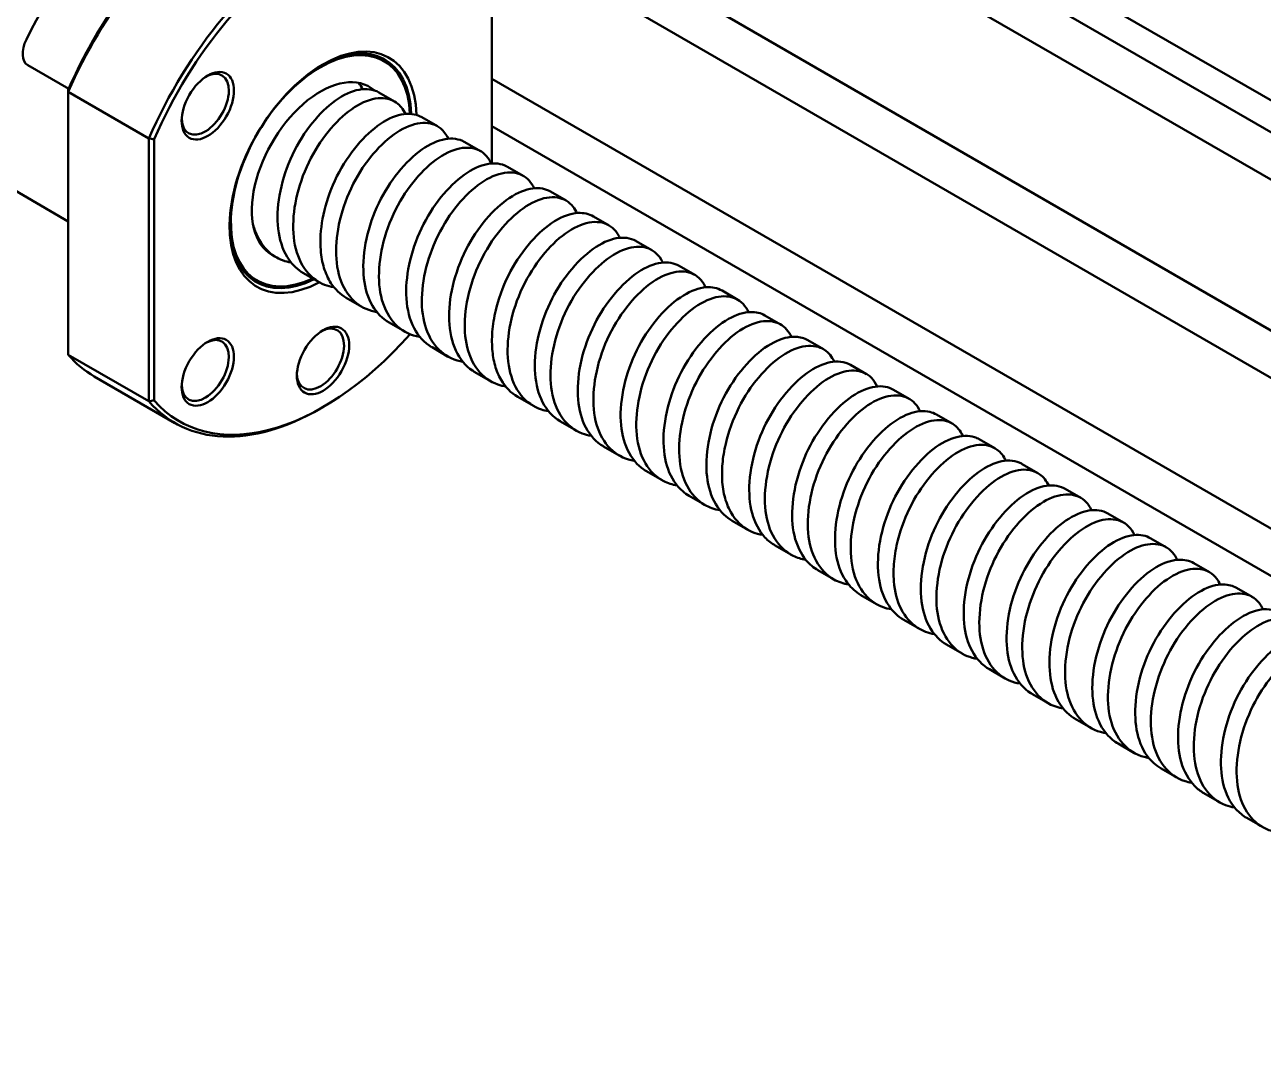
# Model space of a CAD drawing. Header units: millimetres. Extents: x 0 to 420, y 0 to 297.
# Drawn here: x 140.86 to 174.9, y 80.52 to 108.63 of the extents above; entities that cross this region are included whole.
import ezdxf

# ---------------------------------------------------------------- set-up
doc = ezdxf.new("R2010")
doc.units = ezdxf.units.MM
doc.header["$LTSCALE"] = 0.75
doc.layers.add('Visible', color=7, linetype='Continuous', lineweight=50)

msp = doc.modelspace()

# ---------------------------------------------------------------- linework, layer by layer
at = {"layer": 'Visible', "extrusion": (0, 0.816497, 0.57735)}
for p, q in [((157.191, 116.901, 61.393), (207.825, 87.667, 102.736)), ((158.239, 115.419, 56.925), (208.13, 86.614, 97.661)), ((157.122, 114.761, 54.221), (207.002, 85.963, 94.949)), ((152.123, 113.507, 48.082), (203.416, 83.893, 89.963)), ((152.123, 112.204, 46.291), (202.288, 83.241, 87.251)), ((153.702, 104.824, 53.372), (153.702, 110.848, 57.632)), ((150.73, 107.639, 58.83), (150.434, 107.81, 58.588)), ((142.059, 103.234, 55.077), (135.011, 107.303, 49.323)), ((142.071, 106.876, 62.596), (140.942, 107.528, 61.674)), ((153.702, 107.151, 45.523), (198.702, 81.171, 82.265)), ((142.059, 106.79, 63.423), (144.274, 105.511, 65.232)), ((142.059, 106.79, 63.423), (142.059, 99.569, 58.317)), ((150.596, 106.773, 59.054), (151.026, 106.525, 59.405)), ((151.774, 106.093, 60.016), (152.204, 105.845, 60.367)), ((153.702, 105.849, 43.731), (197.574, 80.52, 79.553)), ((144.274, 98.29, 60.126), (144.274, 105.511, 65.232)), ((144.416, 105.487, 65.215), (144.416, 98.315, 60.143)), ((152.953, 105.413, 60.978), (153.383, 105.164, 61.329)), ((154.131, 104.732, 61.94), (154.561, 104.484, 62.292)), ((155.31, 104.052, 62.903), (155.74, 103.803, 63.254)), ((156.488, 103.371, 63.865), (156.919, 103.123, 64.216)), ((157.667, 102.691, 64.827), (158.097, 102.443, 65.178)), ((147.655, 102.313, 58.83), (147.77, 102.246, 58.924)), ((147.247, 101.606, 58.83), (146.951, 101.777, 58.588)), ((148.518, 101.814, 59.535), (148.949, 101.566, 59.886)), ((158.845, 102.01, 65.789), (159.276, 101.762, 66.141)), ((149.697, 101.134, 60.497), (150.127, 100.886, 60.848)), ((160.024, 101.33, 66.752), (160.454, 101.082, 67.103)), ((150.875, 100.454, 61.459), (151.306, 100.205, 61.811)), ((161.202, 100.65, 67.714), (161.633, 100.401, 68.065)), ((152.054, 99.773, 62.422), (152.484, 99.525, 62.773)), ((162.381, 99.969, 68.676), (162.811, 99.721, 69.027)), ((144.274, 98.29, 60.126), (142.059, 99.569, 58.317)), ((153.232, 99.093, 63.384), (153.663, 98.844, 63.735)), ((163.559, 99.289, 69.638), (163.99, 99.04, 69.99)), ((144.988, 97.694, 58.83), (142.773, 98.973, 57.021)), ((154.411, 98.412, 64.346), (154.841, 98.164, 64.697)), ((164.738, 98.608, 70.601), (165.168, 98.36, 70.952)), ((149.059, 98.131, 54.327), (148.988, 98.09, 54.211)), ((155.589, 97.732, 65.308), (156.02, 97.484, 65.66)), ((165.916, 97.928, 71.563), (166.347, 97.68, 71.914)), ((156.768, 97.051, 66.271), (157.198, 96.803, 66.622)), ((167.095, 97.248, 72.525), (167.525, 96.999, 72.876)), ((157.946, 96.371, 67.233), (158.377, 96.123, 67.584)), ((168.273, 96.567, 73.487), (168.704, 96.319, 73.839)), ((159.125, 95.691, 68.195), (159.555, 95.442, 68.546)), ((169.452, 95.887, 74.45), (169.882, 95.638, 74.801)), ((160.304, 95.01, 69.157), (160.734, 94.762, 69.509)), ((170.63, 95.206, 75.412), (171.061, 94.958, 75.763)), ((161.482, 94.33, 70.12), (161.912, 94.081, 70.471)), ((171.809, 94.526, 76.374), (172.239, 94.278, 76.725)), ((162.661, 93.649, 71.082), (163.091, 93.401, 71.433)), ((172.988, 93.846, 77.336), (173.418, 93.597, 77.688)), ((163.839, 92.969, 72.044), (164.269, 92.721, 72.395)), ((174.166, 93.165, 78.299), (174.596, 92.917, 78.65)), ((165.018, 92.289, 73.006), (165.448, 92.04, 73.358)), ((166.196, 91.608, 73.969), (166.626, 91.36, 74.32)), ((167.375, 90.928, 74.931), (167.805, 90.679, 75.282)), ((168.553, 90.247, 75.893), (168.983, 89.999, 76.244)), ((169.732, 89.567, 76.855), (170.162, 89.319, 77.207)), ((170.91, 88.887, 77.818), (171.34, 88.638, 78.169)), ((172.089, 88.206, 78.78), (172.519, 87.958, 79.131)), ((173.267, 87.526, 79.742), (173.697, 87.277, 80.093)), ((174.446, 86.845, 80.704), (174.876, 86.597, 81.056))]:
    msp.add_line(p, q, dxfattribs=at)
at = {"layer": 'Visible', "extrusion": (-0.707107, 0.408248, -0.57735)}
for centre in [(-165.1, 10.075, -96.704), (-160.621, -0.736, -96.704), (-158.766, 3.742, -96.704)]:
    msp.add_circle(centre, 1.017, dxfattribs=at)
for centre, radius, start, end in [((-165.1, 3.742, -91.371), 7.9, 83.3325, 150.199), ((-165.1, 3.742, -93.371), 7.9, 83.3325, 135), ((-165.1, 3.742, -96.604), 8, 78.5573, 191.4427), ((-165.1, 3.742, -96.704), 7.9, 78.7754, 191.2246), ((-165.1, 3.742, -96.704), 3.633, 317.2165, 223.2279), ((-165.1, 3.742, -96.604), 3.483, 319.956, 222.1195), ((-165.1, 3.742, -96.604), 2.667, 360, 186.3466), ((-165.1, 3.742, -96.704), 7.9, 289.6402, 11.2246), ((-165.1, 3.742, -96.604), 8, 315, 11.4427)]:
    msp.add_arc(centre, radius, start, end, dxfattribs=at)
at = {"layer": 'Visible', "extrusion": (0.707107, -0.408248, 0.57735)}
for centre, radius, start, end in [((165.1, 3.742, 93.471), 8, 0, 101.4427), ((165.1, 3.742, 93.371), 7.9, 45, 101.2246), ((165.1, 3.742, 96.604), 3.533, 317.3696, 44.1948), ((164.26, 10.926, 91.371), 0.667, 96.6675, 180), ((165.1, 10.075, 96.604), 0.917, 138.0457, 41.9543), ((165.1, 3.742, 96.604), 3.533, 135.8052, 220.9994), ((158.766, 3.742, 96.604), 0.917, 138.0457, 41.9543), ((160.621, -0.736, 96.604), 0.917, 138.0457, 41.9543), ((165.1, 3.742, 93.471), 8, 168.5573, 180)]:
    msp.add_arc(centre, radius, start, end, dxfattribs=at)
at = {"layer": 'Visible'}
for points, knots in [([(150.596, 106.773, 59.054), (150.555, 106.797, 59.136), (150.512, 106.816, 59.219), (150.301, 106.884, 59.6), (150.105, 106.879, 59.888), (149.681, 106.742, 60.431), (149.455, 106.609, 60.678), (149.017, 106.238, 61.077), (148.808, 106.007, 61.229), (148.417, 105.462, 61.433), (148.244, 105.148, 61.482), (147.98, 104.488, 61.465), (147.889, 104.15, 61.401), (147.799, 103.502, 61.174), (147.796, 103.198, 61.015), (147.886, 102.633, 60.619), (147.984, 102.379, 60.382), (148.235, 102.024, 59.935), (148.367, 101.902, 59.736), (148.518, 101.814, 59.535)], [-6.953605, -6.953605, -6.953605, -6.953605, -6.86799, -6.86799, -6.556443, -6.556443, -6.235826, -6.235826, -5.927256, -5.927256, -5.604834, -5.604834, -5.28908, -5.28908, -4.983261, -4.983261, -4.662905, -4.662905, -4.422722, -4.422722, -4.422722, -4.422722]), ([(149.362, 101.422, 59.388), (149.177, 101.451, 59.591), (149.007, 101.518, 59.801), (148.668, 101.759, 60.275), (148.516, 101.951, 60.534), (148.303, 102.431, 61.009), (148.247, 102.714, 61.221), (148.233, 103.326, 61.558), (148.271, 103.649, 61.68), (148.434, 104.315, 61.826), (148.561, 104.652, 61.844), (148.883, 105.271, 61.769), (149.073, 105.548, 61.681), (149.484, 106.027, 61.399), (149.703, 106.224, 61.207), (150.147, 106.511, 60.741), (150.367, 106.596, 60.468), (150.763, 106.633, 59.896), (150.935, 106.591, 59.603), (151.179, 106.421, 59.079), (151.263, 106.316, 58.854), (151.324, 106.183, 58.639)], [-107.332885, -107.332885, -107.332885, -107.332885, -107.084106, -107.084106, -106.767737, -106.767737, -106.449268, -106.449268, -106.140394, -106.140394, -105.819483, -105.819483, -105.510426, -105.510426, -105.197752, -105.197752, -104.877641, -104.877641, -104.572129, -104.572129, -104.337928, -104.337928, -104.337928, -104.337928]), ([(151.774, 106.093, 60.016), (151.747, 106.109, 60.072), (151.718, 106.123, 60.128), (151.529, 106.198, 60.482), (151.338, 106.204, 60.771), (150.92, 106.091, 61.323), (150.694, 105.968, 61.577), (150.253, 105.615, 61.993), (150.042, 105.391, 62.154), (149.646, 104.861, 62.376), (149.468, 104.556, 62.434), (149.2, 103.928, 62.439), (149.105, 103.614, 62.393), (148.993, 103.003, 62.212), (148.975, 102.711, 62.081), (148.996, 102.441, 61.915)], [-1.894957, -1.894957, -1.894957, -1.894957, -1.836883, -1.836883, -1.528082, -1.528082, -1.20704, -1.20704, -0.898038, -0.898038, -0.580039, -0.580039, -0.285842, -0.285842, -0.000001, -0.000001, -0.000001, -0.000001]), ([(150.54, 100.741, 60.35), (150.332, 100.774, 60.579), (150.143, 100.856, 60.816), (149.798, 101.132, 61.316), (149.654, 101.336, 61.572), (149.461, 101.832, 62.035), (149.416, 102.118, 62.239), (149.419, 102.736, 62.558), (149.466, 103.063, 62.672), (149.646, 103.731, 62.798), (149.781, 104.067, 62.805), (150.116, 104.675, 62.708), (150.309, 104.944, 62.61), (150.725, 105.407, 62.309), (150.946, 105.595, 62.108), (151.389, 105.86, 61.627), (151.607, 105.932, 61.349), (151.995, 105.944, 60.771), (152.161, 105.891, 60.475), (152.379, 105.713, 59.982), (152.45, 105.618, 59.788), (152.503, 105.503, 59.601)], [-112.392835, -112.392835, -112.392835, -112.392835, -112.111844, -112.111844, -111.793468, -111.793468, -111.47796, -111.47796, -111.167398, -111.167398, -110.844748, -110.844748, -110.536892, -110.536892, -110.222637, -110.222637, -109.902229, -109.902229, -109.59625, -109.59625, -109.392876, -109.392876, -109.392876, -109.392876]), ([(152.953, 105.413, 60.978), (152.932, 105.425, 61.021), (152.91, 105.436, 61.064), (152.731, 105.514, 61.405), (152.542, 105.526, 61.696), (152.131, 105.424, 62.245), (151.913, 105.311, 62.495), (151.469, 104.972, 62.924), (151.249, 104.745, 63.097), (150.851, 104.221, 63.326), (150.678, 103.931, 63.387), (150.395, 103.299, 63.408), (150.289, 102.963, 63.363), (150.165, 102.291, 63.166), (150.149, 101.964, 63.013), (150.215, 101.381, 62.631), (150.296, 101.126, 62.411), (150.538, 100.716, 61.944), (150.692, 100.56, 61.703), (150.875, 100.454, 61.459)], [-17.059972, -17.059972, -17.059972, -17.059972, -17.015813, -17.015813, -16.706429, -16.706429, -16.394057, -16.394057, -16.073994, -16.073994, -15.768497, -15.768497, -15.452865, -15.452865, -15.131442, -15.131442, -14.823051, -14.823051, -14.532275, -14.532275, -14.532275, -14.532275]), ([(151.719, 100.061, 61.312), (151.717, 100.061, 61.315), (151.715, 100.062, 61.317), (151.484, 100.098, 61.571), (151.279, 100.196, 61.832), (150.932, 100.506, 62.352), (150.796, 100.72, 62.606), (150.623, 101.231, 63.057), (150.588, 101.52, 63.253), (150.607, 102.144, 63.555), (150.662, 102.474, 63.659), (150.858, 103.144, 63.766), (151.002, 103.478, 63.763), (151.348, 104.076, 63.645), (151.545, 104.336, 63.537), (151.966, 104.783, 63.218), (152.188, 104.962, 63.008), (152.63, 105.204, 62.512), (152.845, 105.264, 62.23), (153.226, 105.251, 61.647), (153.385, 105.188, 61.348), (153.579, 105.003, 60.885), (153.636, 104.92, 60.722), (153.681, 104.822, 60.563)], [-117.479774, -117.479774, -117.479774, -117.479774, -117.476925, -117.476925, -117.167227, -117.167227, -116.84542, -116.84542, -116.530704, -116.530704, -116.216982, -116.216982, -115.891054, -115.891054, -115.582322, -115.582322, -115.264996, -115.264996, -114.942784, -114.942784, -114.634322, -114.634322, -114.461216, -114.461216, -114.461216, -114.461216]), ([(154.131, 104.732, 61.94), (154.125, 104.736, 61.952), (154.119, 104.739, 61.964), (153.962, 104.823, 62.279), (153.777, 104.847, 62.574), (153.371, 104.768, 63.132), (153.155, 104.667, 63.387), (152.718, 104.354, 63.825), (152.502, 104.145, 64.003), (152.097, 103.642, 64.258), (151.913, 103.353, 64.333), (151.61, 102.719, 64.377), (151.495, 102.381, 64.343), (151.357, 101.72, 64.168), (151.332, 101.403, 64.034), (151.37, 100.806, 63.675), (151.441, 100.531, 63.453), (151.679, 100.076, 62.966), (151.842, 99.899, 62.705), (152.044, 99.779, 62.434), (152.049, 99.776, 62.428), (152.054, 99.773, 62.422)], [-12.000127, -12.000127, -12.000127, -12.000127, -11.987675, -11.987675, -11.674698, -11.674698, -11.362229, -11.362229, -11.050026, -11.050026, -10.736425, -10.736425, -10.416195, -10.416195, -10.108019, -10.108019, -9.78769, -9.78769, -9.472435, -9.472435, -9.464966, -9.464966, -9.464966, -9.464966]), ([(152.898, 99.38, 62.275), (152.874, 99.384, 62.301), (152.85, 99.389, 62.327), (152.601, 99.442, 62.609), (152.402, 99.551, 62.871), (152.068, 99.884, 63.389), (151.941, 100.109, 63.64), (151.788, 100.635, 64.079), (151.762, 100.927, 64.266), (151.798, 101.557, 64.55), (151.862, 101.889, 64.646), (152.074, 102.555, 64.731), (152.222, 102.883, 64.717), (152.578, 103.467, 64.582), (152.776, 103.721, 64.465), (153.201, 104.152, 64.129), (153.425, 104.322, 63.911), (153.867, 104.544, 63.401), (154.082, 104.592, 63.113), (154.454, 104.556, 62.52), (154.608, 104.481, 62.219), (154.778, 104.292, 61.788), (154.823, 104.222, 61.655), (154.86, 104.142, 61.526)], [-122.557897, -122.557897, -122.557897, -122.557897, -122.525594, -122.525594, -122.216009, -122.216009, -121.894351, -121.894351, -121.58349, -121.58349, -121.270051, -121.270051, -120.948726, -120.948726, -120.641991, -120.641991, -120.325251, -120.325251, -120.001987, -120.001987, -119.692464, -119.692464, -119.550648, -119.550648, -119.550648, -119.550648]), ([(155.31, 104.052, 62.903), (155.174, 104.13, 63.179), (155.01, 104.16, 63.451), (154.624, 104.114, 64.001), (154.403, 104.025, 64.271), (153.959, 103.728, 64.731), (153.741, 103.527, 64.918), (153.332, 103.04, 65.192), (153.143, 102.76, 65.276), (152.827, 102.137, 65.342), (152.704, 101.799, 65.319), (152.548, 101.134, 65.164), (152.514, 100.813, 65.038), (152.536, 100.204, 64.694), (152.597, 99.922, 64.477), (152.819, 99.449, 63.997), (152.974, 99.262, 63.737), (153.189, 99.119, 63.443), (153.21, 99.106, 63.413), (153.232, 99.093, 63.384)], [-6.937115, -6.937115, -6.937115, -6.937115, -6.652493, -6.652493, -6.332745, -6.332745, -6.020982, -6.020982, -5.711425, -5.711425, -5.3915, -5.3915, -5.083587, -5.083587, -4.763855, -4.763855, -4.448625, -4.448625, -4.413667, -4.413667, -4.413667, -4.413667]), ([(154.076, 98.7, 63.237), (154.031, 98.707, 63.287), (153.987, 98.716, 63.337), (153.722, 98.788, 63.644), (153.527, 98.908, 63.907), (153.208, 99.263, 64.423), (153.089, 99.498, 64.671), (152.955, 100.038, 65.098), (152.939, 100.333, 65.276), (152.992, 100.969, 65.543), (153.063, 101.303, 65.629), (153.291, 101.968, 65.693), (153.447, 102.291, 65.669), (153.813, 102.863, 65.513), (154.015, 103.11, 65.386), (154.444, 103.525, 65.031), (154.669, 103.684, 64.805), (155.106, 103.881, 64.284), (155.315, 103.916, 63.997), (155.676, 103.859, 63.402), (155.824, 103.773, 63.099), (155.974, 103.583, 62.697), (156.009, 103.525, 62.591), (156.038, 103.462, 62.488)], [-127.628786, -127.628786, -127.628786, -127.628786, -127.567814, -127.567814, -127.257036, -127.257036, -126.934157, -126.934157, -126.625152, -126.625152, -126.310635, -126.310635, -125.989497, -125.989497, -125.682952, -125.682952, -125.365379, -125.365379, -125.046508, -125.046508, -124.736506, -124.736506, -124.623463, -124.623463, -124.623463, -124.623463]), ([(156.488, 103.371, 63.865), (156.367, 103.441, 64.112), (156.223, 103.473, 64.356), (155.862, 103.451, 64.885), (155.643, 103.373, 65.16), (155.2, 103.098, 65.635), (154.98, 102.906, 65.831), (154.566, 102.435, 66.124), (154.374, 102.163, 66.217), (154.046, 101.55, 66.304), (153.914, 101.213, 66.291), (153.774, 100.67, 66.181), (153.737, 100.467, 66.121), (153.699, 100.079, 65.965), (153.697, 99.894, 65.872), (153.71, 99.719, 65.764)], [-1.892027, -1.892027, -1.892027, -1.892027, -1.637317, -1.637317, -1.317916, -1.317916, -1.005252, -1.005252, -0.697751, -0.697751, -0.376788, -0.376788, -0.185267, -0.185267, -0.000001, -0.000001, -0.000001, -0.000001]), ([(148.183, 102.102, 58.425), (148.02, 102.128, 58.604), (147.869, 102.183, 58.789), (147.538, 102.392, 59.238), (147.378, 102.573, 59.499), (147.211, 102.907, 59.848), (147.169, 103.02, 59.952), (147.137, 103.14, 60.05)], [-102.2768086, -102.2768086, -102.2768086, -102.2768086, -102.0572348, -102.0572348, -101.7414792, -101.7414792, -101.5982598, -101.5982598, -101.5982598, -101.5982598]), ([(155.255, 98.02, 64.199), (155.188, 98.03, 64.272), (155.124, 98.045, 64.346), (154.843, 98.137, 64.681), (154.655, 98.269, 64.943), (154.349, 98.645, 65.456), (154.239, 98.89, 65.701), (154.125, 99.444, 66.115), (154.118, 99.743, 66.285), (154.188, 100.384, 66.534), (154.268, 100.72, 66.609), (154.512, 101.382, 66.652), (154.675, 101.701, 66.617), (155.052, 102.26, 66.441), (155.256, 102.5, 66.303), (155.69, 102.896, 65.929), (155.915, 103.044, 65.693), (156.347, 103.215, 65.163), (156.551, 103.237, 64.875), (156.899, 103.159, 64.278), (157.041, 103.061, 63.975), (157.171, 102.871, 63.603), (157.195, 102.828, 63.526), (157.217, 102.781, 63.45)], [-132.715115, -132.715115, -132.715115, -132.715115, -132.624826, -132.624826, -132.31139, -132.31139, -131.985758, -131.985758, -131.676617, -131.676617, -131.359536, -131.359536, -131.037127, -131.037127, -130.728795, -130.728795, -130.40899, -130.40899, -130.092779, -130.092779, -129.780857, -129.780857, -129.697949, -129.697949, -129.697949, -129.697949]), ([(157.667, 102.691, 64.827), (157.663, 102.693, 64.834), (157.66, 102.695, 64.841), (157.507, 102.78, 65.151), (157.322, 102.805, 65.447), (156.917, 102.731, 66.006), (156.701, 102.632, 66.262), (156.256, 102.316, 66.711), (156.031, 102.098, 66.896), (155.624, 101.587, 67.149), (155.444, 101.303, 67.22), (155.147, 100.68, 67.263), (155.033, 100.346, 67.23), (154.891, 99.676, 67.056), (154.866, 99.346, 66.915), (154.909, 98.753, 66.551), (154.978, 98.49, 66.339), (155.211, 98.04, 65.86), (155.374, 97.86, 65.596), (155.579, 97.738, 65.322), (155.584, 97.735, 65.315), (155.589, 97.732, 65.308)], [-154.082522, -154.082522, -154.082522, -154.082522, -154.075343, -154.075343, -153.760338, -153.760338, -153.446481, -153.446481, -153.120414, -153.120414, -152.811468, -152.811468, -152.494, -152.494, -152.171589, -152.171589, -151.86298, -151.86298, -151.542909, -151.542909, -151.534883, -151.534883, -151.534883, -151.534883]), ([(156.433, 97.339, 65.161), (156.345, 97.353, 65.258), (156.26, 97.376, 65.357), (155.966, 97.49, 65.718), (155.783, 97.633, 65.981), (155.495, 98.028, 66.487), (155.394, 98.28, 66.725), (155.299, 98.842, 67.125), (155.299, 99.145, 67.287), (155.384, 99.791, 67.519), (155.472, 100.129, 67.586), (155.731, 100.788, 67.609), (155.901, 101.102, 67.564), (156.287, 101.649, 67.368), (156.494, 101.883, 67.22), (156.931, 102.261, 66.828), (157.157, 102.398, 66.585), (157.583, 102.545, 66.045), (157.781, 102.555, 65.757), (158.118, 102.456, 65.159), (158.254, 102.348, 64.855), (158.366, 102.16, 64.512), (158.381, 102.131, 64.462), (158.395, 102.101, 64.412)], [-137.793656, -137.793656, -137.793656, -137.793656, -137.674558, -137.674558, -137.36193, -137.36193, -137.04102, -137.04102, -136.734561, -136.734561, -136.41857, -136.41857, -136.097759, -136.097759, -135.788936, -135.788936, -135.468044, -135.468044, -135.154772, -135.154772, -134.841963, -134.841963, -134.787906, -134.787906, -134.787906, -134.787906]), ([(148.996, 102.441, 61.915), (149.008, 102.269, 61.809), (149.038, 102.107, 61.692), (149.132, 101.801, 61.431), (149.197, 101.661, 61.289), (149.39, 101.365, 60.934), (149.532, 101.229, 60.716), (149.697, 101.134, 60.497)], [-20.217376, -20.217376, -20.217376, -20.217376, -20.0355011, -20.0355011, -19.8475142, -19.8475142, -19.5859015, -19.5859015, -19.5859015, -19.5859015]), ([(158.845, 102.011, 65.789), (158.707, 102.09, 66.071), (158.538, 102.12, 66.349), (158.153, 102.07, 66.895), (157.94, 101.983, 67.155), (157.496, 101.689, 67.617), (157.271, 101.481, 67.81), (156.858, 100.986, 68.083), (156.672, 100.707, 68.165), (156.362, 100.092, 68.228), (156.241, 99.761, 68.205), (156.083, 99.091, 68.052), (156.048, 98.758, 67.92), (156.074, 98.154, 67.573), (156.133, 97.886, 67.366), (156.346, 97.42, 66.898), (156.501, 97.23, 66.638), (156.718, 97.082, 66.338), (156.743, 97.066, 66.304), (156.768, 97.052, 66.27)], [-148.996266, -148.996266, -148.996266, -148.996266, -148.704339, -148.704339, -148.393581, -148.393581, -148.070728, -148.070728, -147.762564, -147.762564, -147.448105, -147.448105, -147.127431, -147.127431, -146.821218, -146.821218, -146.503802, -146.503802, -146.463519, -146.463519, -146.463519, -146.463519]), ([(157.612, 96.659, 66.124), (157.503, 96.676, 66.243), (157.399, 96.706, 66.366), (157.092, 96.845, 66.752), (156.916, 96.999, 67.014), (156.643, 97.413, 67.515), (156.551, 97.672, 67.748), (156.474, 98.245, 68.136), (156.482, 98.552, 68.289), (156.584, 99.204, 68.503), (156.681, 99.542, 68.56), (156.954, 100.196, 68.562), (157.13, 100.504, 68.508), (157.524, 101.039, 68.291), (157.735, 101.265, 68.133), (158.175, 101.625, 67.723), (158.401, 101.751, 67.471), (158.821, 101.872, 66.922), (159.014, 101.869, 66.634), (159.338, 101.749, 66.034), (159.467, 101.63, 65.73), (159.561, 101.446, 65.418), (159.568, 101.434, 65.396), (159.574, 101.42, 65.375)], [-142.853275, -142.853275, -142.853275, -142.853275, -142.706307, -142.706307, -142.393114, -142.393114, -142.072866, -142.072866, -141.767229, -141.767229, -141.450894, -141.450894, -141.131443, -141.131443, -140.82254, -140.82254, -140.501593, -140.501593, -140.191894, -140.191894, -139.879165, -139.879165, -139.855887, -139.855887, -139.855887, -139.855887]), ([(160.024, 101.33, 66.752), (159.899, 101.402, 67.005), (159.75, 101.433, 67.256), (159.391, 101.407, 67.78), (159.18, 101.331, 68.045), (158.739, 101.061, 68.519), (158.514, 100.864, 68.72), (158.094, 100.385, 69.014), (157.902, 100.111, 69.107), (157.58, 99.504, 69.19), (157.452, 99.177, 69.178), (157.277, 98.507, 69.045), (157.233, 98.171, 68.923), (157.241, 97.558, 68.593), (157.29, 97.284, 68.392), (157.485, 96.802, 67.934), (157.631, 96.602, 67.678), (157.857, 96.427, 67.354), (157.901, 96.397, 67.293), (157.946, 96.371, 67.233)], [-143.933646, -143.933646, -143.933646, -143.933646, -143.671227, -143.671227, -143.362096, -143.362096, -143.040916, -143.040916, -142.731465, -142.731465, -142.418525, -142.418525, -142.098086, -142.098086, -141.792256, -141.792256, -141.476088, -141.476088, -141.403793, -141.403793, -141.403793, -141.403793]), ([(158.79, 95.978, 67.086), (158.659, 95.999, 67.23), (158.535, 96.039, 67.378), (158.217, 96.205, 67.79), (158.047, 96.37, 68.052), (157.792, 96.805, 68.547), (157.71, 97.072, 68.774), (157.652, 97.656, 69.148), (157.669, 97.968, 69.292), (157.788, 98.625, 69.487), (157.894, 98.963, 69.532), (158.182, 99.608, 69.512), (158.362, 99.906, 69.448), (158.762, 100.426, 69.212), (158.975, 100.644, 69.044), (159.418, 100.984, 68.616), (159.643, 101.099, 68.357), (160.057, 101.195, 67.8), (160.244, 101.181, 67.51), (160.552, 101.04, 66.916), (160.672, 100.914, 66.619), (160.752, 100.74, 66.337)], [-147.916243, -147.916243, -147.916243, -147.916243, -147.738796, -147.738796, -147.423568, -147.423568, -147.102579, -147.102579, -146.79587, -146.79587, -146.4778, -146.4778, -146.161677, -146.161677, -145.851367, -145.851367, -145.528977, -145.528977, -145.220852, -145.220852, -144.913974, -144.913974, -144.913974, -144.913974]), ([(161.202, 100.65, 67.714), (161.09, 100.714, 67.941), (160.959, 100.746, 68.168), (160.623, 100.739, 68.67), (160.415, 100.675, 68.939), (159.977, 100.425, 69.423), (159.751, 100.239, 69.632), (159.326, 99.775, 69.945), (159.13, 99.505, 70.048), (158.796, 98.906, 70.149), (158.661, 98.583, 70.146), (158.472, 97.915, 70.033), (158.42, 97.577, 69.92), (158.412, 96.955, 69.605), (158.452, 96.675, 69.41), (158.63, 96.179, 68.961), (158.768, 95.971, 68.709), (159.001, 95.77, 68.363), (159.062, 95.727, 68.279), (159.125, 95.691, 68.195)], [-138.871254, -138.871254, -138.871254, -138.871254, -138.634879, -138.634879, -138.325945, -138.325945, -138.004945, -138.004945, -137.692497, -137.692497, -137.379619, -137.379619, -137.058064, -137.058064, -136.750822, -136.750822, -136.434517, -136.434517, -136.333474, -136.333474, -136.333474, -136.333474]), ([(159.968, 95.298, 68.048), (159.816, 95.322, 68.215), (159.674, 95.372, 68.387), (159.347, 95.566, 68.825), (159.183, 95.742, 69.086), (158.944, 96.195, 69.574), (158.872, 96.469, 69.795), (158.833, 97.065, 70.155), (158.857, 97.382, 70.29), (158.994, 98.043, 70.466), (159.109, 98.381, 70.501), (159.41, 99.016, 70.459), (159.594, 99.305, 70.385), (159.999, 99.809, 70.131), (160.215, 100.019, 69.954), (160.659, 100.34, 69.509), (160.884, 100.443, 69.243), (161.292, 100.515, 68.678), (161.473, 100.489, 68.386), (161.754, 100.335, 67.821), (161.859, 100.217, 67.554), (161.931, 100.059, 67.299)], [-152.999402, -152.999402, -152.999402, -152.999402, -152.793492, -152.793492, -152.477286, -152.477286, -152.15591, -152.15591, -151.84678, -151.84678, -151.525558, -151.525558, -151.210681, -151.210681, -150.897498, -150.897498, -150.57213, -150.57213, -150.26355, -150.26355, -149.984792, -149.984792, -149.984792, -149.984792]), ([(162.381, 99.969, 68.676), (162.284, 100.025, 68.874), (162.172, 100.057, 69.071), (161.863, 100.07, 69.548), (161.658, 100.018, 69.82), (161.224, 99.794, 70.317), (160.999, 99.619, 70.534), (160.568, 99.173, 70.869), (160.365, 98.909, 70.983), (160.018, 98.319, 71.105), (159.877, 97.999, 71.113), (159.67, 97.332, 71.021), (159.609, 96.99, 70.918), (159.584, 96.357, 70.618), (159.616, 96.071, 70.429), (159.777, 95.561, 69.99), (159.906, 95.345, 69.742), (160.145, 95.115, 69.375), (160.222, 95.058, 69.266), (160.304, 95.01, 69.157)], [-133.78744, -133.78744, -133.78744, -133.78744, -133.581168, -133.581168, -133.273065, -133.273065, -132.9535, -132.9535, -132.6382, -132.6382, -132.326543, -132.326543, -132.002759, -132.002759, -131.694587, -131.694587, -131.379262, -131.379262, -131.248631, -131.248631, -131.248631, -131.248631]), ([(160.032, 96.069, 70.926), (160.02, 96.229, 71.025), (160.022, 96.398, 71.112), (160.052, 96.752, 71.259), (160.081, 96.936, 71.319), (160.203, 97.461, 71.442), (160.326, 97.798, 71.467), (160.64, 98.423, 71.402), (160.828, 98.703, 71.319), (161.238, 99.192, 71.047), (161.456, 99.393, 70.86), (161.899, 99.691, 70.401), (162.12, 99.782, 70.132), (162.52, 99.831, 69.563), (162.696, 99.796, 69.271), (162.952, 99.631, 68.732), (163.044, 99.521, 68.491), (163.109, 99.379, 68.261)], [-157.233707, -157.233707, -157.233707, -157.233707, -157.063419, -157.063419, -156.887522, -156.887522, -156.566717, -156.566717, -156.256041, -156.256041, -155.943412, -155.943412, -155.622674, -155.622674, -155.316437, -155.316437, -155.066135, -155.066135, -155.066135, -155.066135]), ([(153.71, 99.719, 65.764), (153.721, 99.563, 65.668), (153.747, 99.415, 65.562), (153.827, 99.133, 65.328), (153.882, 99.001, 65.201), (154.068, 98.68, 64.839), (154.224, 98.52, 64.594), (154.411, 98.412, 64.346)], [-157.2619471, -157.2619471, -157.2619471, -157.2619471, -157.095538, -157.095538, -156.9236984, -156.9236984, -156.626759, -156.626759, -156.626759, -156.626759]), ([(163.559, 99.289, 69.638), (163.477, 99.336, 69.806), (163.384, 99.366, 69.974), (163.102, 99.397, 70.427), (162.9, 99.358, 70.702), (162.47, 99.158, 71.209), (162.245, 98.995, 71.434), (161.809, 98.567, 71.79), (161.6, 98.307, 71.916), (161.241, 97.726, 72.059), (161.094, 97.412, 72.077), (160.872, 96.749, 72.006), (160.802, 96.407, 71.913), (160.759, 95.766, 71.632), (160.781, 95.473, 71.449), (160.924, 94.949, 71.021), (161.044, 94.724, 70.778), (161.287, 94.463, 70.389), (161.38, 94.388, 70.254), (161.482, 94.33, 70.12)], [-128.715801, -128.715801, -128.715801, -128.715801, -128.54125, -128.54125, -128.235238, -128.235238, -127.918116, -127.918116, -127.600472, -127.600472, -127.290954, -127.290954, -126.969379, -126.969379, -126.660619, -126.660619, -126.347334, -126.347334, -126.185946, -126.185946, -126.185946, -126.185946]), ([(162.326, 93.937, 69.972), (162.204, 93.956, 70.105), (162.09, 93.992, 70.241), (161.773, 94.147, 70.648), (161.597, 94.311, 70.916), (161.339, 94.738, 71.408), (161.256, 94.992, 71.629), (161.186, 95.572, 72.013), (161.2, 95.897, 72.168), (161.32, 96.567, 72.37), (161.423, 96.904, 72.418), (161.703, 97.538, 72.402), (161.875, 97.829, 72.343), (162.271, 98.356, 72.119), (162.491, 98.585, 71.949), (162.934, 98.93, 71.523), (163.154, 99.046, 71.274), (163.565, 99.153, 70.728), (163.755, 99.144, 70.438), (164.077, 99.01, 69.83), (164.204, 98.881, 69.519), (164.288, 98.699, 69.224)], [-5.874246, -5.874246, -5.874246, -5.874246, -5.711425, -5.711425, -5.3915, -5.3915, -5.083587, -5.083587, -4.763855, -4.763855, -4.448625, -4.448625, -4.143791, -4.143791, -3.824386, -3.824386, -3.512355, -3.512355, -3.204047, -3.204047, -2.884497, -2.884497, -2.884497, -2.884497]), ([(164.738, 98.608, 70.601), (164.67, 98.648, 70.739), (164.594, 98.675, 70.878), (164.338, 98.721, 71.305), (164.139, 98.693, 71.583), (163.713, 98.517, 72.101), (163.489, 98.366, 72.332), (163.048, 97.957, 72.709), (162.834, 97.701, 72.848), (162.463, 97.129, 73.01), (162.311, 96.819, 73.037), (162.075, 96.162, 72.987), (161.997, 95.82, 72.904), (161.936, 95.172, 72.641), (161.95, 94.872, 72.464), (162.075, 94.334, 72.046), (162.187, 94.102, 71.808), (162.433, 93.81, 71.4), (162.541, 93.719, 71.241), (162.661, 93.649, 71.082)], [-123.656202, -123.656202, -123.656202, -123.656202, -123.512163, -123.512163, -123.206248, -123.206248, -122.890166, -122.890166, -122.568362, -122.568362, -122.259537, -122.259537, -121.938659, -121.938659, -121.627443, -121.627443, -121.314725, -121.314725, -121.123861, -121.123861, -121.123861, -121.123861]), ([(163.504, 93.257, 70.935), (163.359, 93.279, 71.093), (163.224, 93.326, 71.257), (162.897, 93.51, 71.689), (162.73, 93.686, 71.953), (162.49, 94.129, 72.436), (162.417, 94.389, 72.651), (162.366, 94.978, 73.021), (162.388, 95.307, 73.166), (162.523, 95.977, 73.348), (162.634, 96.312, 73.386), (162.926, 96.938, 73.351), (163.104, 97.224, 73.284), (163.506, 97.739, 73.04), (163.728, 97.959, 72.861), (164.171, 98.284, 72.422), (164.388, 98.389, 72.167), (164.796, 98.474, 71.613), (164.982, 98.455, 71.319), (165.278, 98.306, 70.736), (165.39, 98.184, 70.454), (165.466, 98.018, 70.186)], [-10.931908, -10.931908, -10.931908, -10.931908, -10.736425, -10.736425, -10.416195, -10.416195, -10.108019, -10.108019, -9.78769, -9.78769, -9.472435, -9.472435, -9.166326, -9.166326, -8.845914, -8.845914, -8.534061, -8.534061, -8.222884, -8.222884, -7.931532, -7.931532, -7.931532, -7.931532]), ([(165.916, 97.928, 71.563), (165.861, 97.96, 71.675), (165.801, 97.984, 71.788), (165.567, 98.041, 72.192), (165.371, 98.024, 72.473), (164.949, 97.869, 73), (164.726, 97.729, 73.237), (164.284, 97.339, 73.628), (164.07, 97.091, 73.777), (163.69, 96.535, 73.957), (163.532, 96.231, 73.995), (163.282, 95.581, 73.966), (163.195, 95.24, 73.895), (163.116, 94.585, 73.65), (163.12, 94.277, 73.48), (163.228, 93.725, 73.073), (163.33, 93.485, 72.84), (163.577, 93.159, 72.413), (163.7, 93.049, 72.229), (163.839, 92.969, 72.044)], [-118.586106, -118.586106, -118.586106, -118.586106, -118.468982, -118.468982, -118.161345, -118.161345, -117.844873, -117.844873, -117.52307, -117.52307, -117.213632, -117.213632, -116.892086, -116.892086, -116.576308, -116.576308, -116.262784, -116.262784, -116.040019, -116.040019, -116.040019, -116.040019]), ([(164.682, 92.576, 71.897), (164.513, 92.603, 72.082), (164.357, 92.662, 72.274), (164.023, 92.879, 72.731), (163.865, 93.063, 72.991), (163.639, 93.532, 73.474), (163.575, 93.813, 73.692), (163.55, 94.421, 74.041), (163.582, 94.741, 74.168), (163.734, 95.405, 74.327), (163.855, 95.743, 74.353), (164.168, 96.369, 74.292), (164.356, 96.651, 74.21), (164.764, 97.141, 73.94), (164.982, 97.344, 73.755), (165.425, 97.645, 73.299), (165.647, 97.738, 73.03), (166.048, 97.791, 72.462), (166.224, 97.757, 72.17), (166.485, 97.594, 71.627), (166.579, 97.482, 71.382), (166.645, 97.338, 71.148)], [-15.99603, -15.99603, -15.99603, -15.99603, -15.768497, -15.768497, -15.452865, -15.452865, -15.131442, -15.131442, -14.823051, -14.823051, -14.502624, -14.502624, -14.191798, -14.191798, -13.879518, -13.879518, -13.558951, -13.558951, -13.252812, -13.252812, -12.998271, -12.998271, -12.998271, -12.998271]), ([(167.095, 97.248, 72.525), (167.054, 97.271, 72.609), (167.01, 97.291, 72.693), (166.8, 97.358, 73.071), (166.606, 97.353, 73.356), (166.189, 97.22, 73.892), (165.967, 97.091, 74.135), (165.525, 96.722, 74.543), (165.308, 96.483, 74.701), (164.92, 95.94, 74.902), (164.755, 95.643, 74.95), (164.491, 95, 74.942), (164.396, 94.66, 74.881), (164.298, 93.998, 74.657), (164.294, 93.682, 74.494), (164.384, 93.117, 74.097), (164.477, 92.87, 73.87), (164.723, 92.509, 73.425), (164.859, 92.38, 73.216), (165.018, 92.289, 73.006)], [-113.494649, -113.494649, -113.494649, -113.494649, -113.407419, -113.407419, -113.098534, -113.098534, -112.782835, -112.782835, -112.461169, -112.461169, -112.153905, -112.153905, -111.835307, -111.835307, -111.517943, -111.517943, -111.207081, -111.207081, -110.955398, -110.955398, -110.955398, -110.955398]), ([(164.746, 93.347, 74.775), (164.734, 93.519, 74.881), (164.736, 93.7, 74.973), (164.772, 94.08, 75.127), (164.807, 94.278, 75.187), (164.943, 94.817, 75.301), (165.072, 95.154, 75.316), (165.397, 95.77, 75.234), (165.588, 96.044, 75.143), (166.001, 96.519, 74.856), (166.221, 96.714, 74.661), (166.664, 96.994, 74.19), (166.884, 97.075, 73.917), (167.278, 97.105, 73.343), (167.448, 97.06, 73.049), (167.684, 96.888, 72.534), (167.765, 96.785, 72.318), (167.823, 96.657, 72.11)], [-20.217376, -20.217376, -20.217376, -20.217376, -20.035501, -20.035501, -19.847514, -19.847514, -19.526413, -19.526413, -19.218064, -19.218064, -18.905239, -18.905239, -18.585349, -18.585349, -18.280056, -18.280056, -18.05485, -18.05485, -18.05485, -18.05485]), ([(168.273, 96.567, 73.487), (168.247, 96.582, 73.541), (168.22, 96.596, 73.594), (168.033, 96.672, 73.946), (167.843, 96.679, 74.235), (167.43, 96.569, 74.78), (167.211, 96.452, 75.029), (166.767, 96.105, 75.453), (166.548, 95.875, 75.622), (166.153, 95.346, 75.843), (165.981, 95.054, 75.901), (165.703, 94.419, 75.914), (165.6, 94.082, 75.866), (165.483, 93.413, 75.661), (165.47, 93.089, 75.505), (165.542, 92.51, 75.12), (165.626, 92.257, 74.898), (165.869, 91.859, 74.436), (166.019, 91.71, 74.204), (166.196, 91.608, 73.969)], [-108.419249, -108.419249, -108.419249, -108.419249, -108.363736, -108.363736, -108.05396, -108.05396, -107.740084, -107.740084, -107.418944, -107.418944, -107.112459, -107.112459, -106.795394, -106.795394, -106.474431, -106.474431, -106.164766, -106.164766, -105.883338, -105.883338, -105.883338, -105.883338]), ([(167.039, 91.216, 73.821), (166.847, 91.246, 74.032), (166.671, 91.318, 74.251), (166.331, 91.568, 74.733), (166.181, 91.764, 74.99), (165.978, 92.24, 75.453), (165.925, 92.511, 75.656), (165.91, 93.12, 75.994), (165.95, 93.455, 76.119), (166.118, 94.125, 76.261), (166.243, 94.454, 76.277), (166.56, 95.064, 76.203), (166.749, 95.34, 76.115), (167.166, 95.826, 75.83), (167.392, 96.028, 75.632), (167.834, 96.308, 75.163), (168.046, 96.389, 74.9), (168.443, 96.428, 74.327), (168.621, 96.384, 74.022), (168.863, 96.207, 73.496), (168.943, 96.105, 73.28), (169.002, 95.977, 73.073)], [-5.87802, -5.87802, -5.87802, -5.87802, -5.619908, -5.619908, -5.304284, -5.304284, -4.999404, -4.999404, -4.679956, -4.679956, -4.367446, -4.367446, -4.059665, -4.059665, -3.738878, -3.738878, -3.430117, -3.430117, -3.113612, -3.113612, -2.888551, -2.888551, -2.888551, -2.888551]), ([(161.147, 94.618, 69.01), (161.049, 94.633, 69.118), (160.955, 94.659, 69.228), (160.648, 94.788, 69.609), (160.464, 94.942, 69.88), (160.24, 95.275, 70.287), (160.173, 95.418, 70.432), (160.076, 95.728, 70.698), (160.045, 95.894, 70.819), (160.032, 96.069, 70.926)], [-0.8298925, -0.8298925, -0.8298925, -0.8298925, -0.6977506, -0.6977506, -0.3767879, -0.3767879, -0.1852673, -0.1852673, -0.000001, -0.000001, -0.000001, -0.000001]), ([(169.452, 95.887, 74.45), (169.44, 95.894, 74.475), (169.427, 95.901, 74.5), (169.261, 95.983, 74.826), (169.074, 96.001, 75.119), (168.666, 95.913, 75.673), (168.448, 95.807, 75.926), (168.005, 95.48, 76.364), (167.784, 95.259, 76.542), (167.382, 94.743, 76.784), (167.205, 94.456, 76.85), (166.914, 93.829, 76.883), (166.804, 93.494, 76.845), (166.671, 92.823, 76.66), (166.649, 92.495, 76.514), (166.703, 91.907, 76.142), (166.777, 91.648, 75.927), (167.015, 91.212, 75.45), (167.178, 91.041, 75.192), (167.375, 90.928, 74.931)], [-103.344933, -103.344933, -103.344933, -103.344933, -103.318909, -103.318909, -103.00643, -103.00643, -102.692905, -102.692905, -102.370907, -102.370907, -102.063343, -102.063343, -101.746418, -101.746418, -101.424512, -101.424512, -101.114736, -101.114736, -100.801363, -100.801363, -100.801363, -100.801363]), ([(168.218, 90.535, 74.784), (168.003, 90.569, 75.02), (167.809, 90.655, 75.264), (167.464, 90.94, 75.769), (167.323, 91.144, 76.022), (167.138, 91.635, 76.475), (167.095, 91.912, 76.672), (167.096, 92.53, 76.993), (167.144, 92.868, 77.11), (167.328, 93.536, 77.231), (167.46, 93.861, 77.238), (167.789, 94.464, 77.144), (167.984, 94.735, 77.045), (168.407, 95.205, 76.74), (168.633, 95.396, 76.534), (169.071, 95.654, 76.054), (169.281, 95.723, 75.787), (169.673, 95.74, 75.207), (169.847, 95.684, 74.895), (170.063, 95.498, 74.397), (170.13, 95.406, 74.213), (170.18, 95.297, 74.035)], [-10.927257, -10.927257, -10.927257, -10.927257, -10.638282, -10.638282, -10.323108, -10.323108, -10.017544, -10.017544, -9.69754, -9.69754, -9.385706, -9.385706, -9.075603, -9.075603, -8.755624, -8.755624, -8.447661, -8.447661, -8.127124, -8.127124, -7.933826, -7.933826, -7.933826, -7.933826]), ([(170.63, 95.206, 75.412), (170.485, 95.291, 75.709), (170.305, 95.319, 76.002), (169.906, 95.255, 76.558), (169.691, 95.162, 76.817), (169.247, 94.856, 77.271), (169.022, 94.642, 77.46), (168.612, 94.138, 77.722), (168.429, 93.856, 77.798), (168.126, 93.236, 77.849), (168.01, 92.904, 77.821), (167.86, 92.234, 77.656), (167.831, 91.902, 77.519), (167.866, 91.305, 77.162), (167.931, 91.039, 76.953), (168.155, 90.582, 76.479), (168.314, 90.398, 76.217), (168.525, 90.264, 75.931), (168.539, 90.256, 75.912), (168.553, 90.247, 75.893)], [-98.25463, -98.25463, -98.25463, -98.25463, -97.946344, -97.946344, -97.634312, -97.634312, -97.310139, -97.310139, -97.002047, -97.002047, -96.686367, -96.686367, -96.365181, -96.365181, -96.058142, -96.058142, -95.73969, -95.73969, -95.717209, -95.717209, -95.717209, -95.717209]), ([(169.397, 89.855, 75.746), (169.161, 89.891, 76.006), (168.95, 89.992, 76.274), (168.603, 90.309, 76.798), (168.471, 90.522, 77.047), (168.302, 91.025, 77.491), (168.267, 91.308, 77.682), (168.284, 91.938, 77.99), (168.341, 92.28, 78.098), (168.542, 92.949, 78.199), (168.68, 93.27, 78.195), (169.022, 93.864, 78.081), (169.222, 94.131, 77.972), (169.651, 94.584, 77.646), (169.876, 94.763, 77.432), (170.312, 94.998, 76.94), (170.518, 95.055, 76.67), (170.901, 95.048, 76.087), (171.067, 94.981, 75.775), (171.261, 94.79, 75.307), (171.316, 94.71, 75.149), (171.359, 94.616, 74.997)], [-16.000474, -16.000474, -16.000474, -16.000474, -15.682243, -15.682243, -15.366084, -15.366084, -15.05801, -15.05801, -14.733315, -14.733315, -14.42078, -14.42078, -14.106311, -14.106311, -13.785764, -13.785764, -13.477286, -13.477286, -13.156541, -13.156541, -12.990446, -12.990446, -12.990446, -12.990446]), ([(171.809, 94.526, 76.374), (171.677, 94.602, 76.643), (171.517, 94.633, 76.909), (171.144, 94.594, 77.444), (170.931, 94.512, 77.707), (170.489, 94.229, 78.174), (170.264, 94.026, 78.371), (169.848, 93.538, 78.654), (169.659, 93.261, 78.741), (169.344, 92.65, 78.813), (169.219, 92.321, 78.795), (169.053, 91.651, 78.651), (169.014, 91.316, 78.524), (169.032, 90.708, 78.184), (169.086, 90.437, 77.981), (169.291, 89.964, 77.517), (169.442, 89.769, 77.259), (169.663, 89.609, 76.948), (169.697, 89.587, 76.901), (169.732, 89.567, 76.855)], [-93.185935, -93.185935, -93.185935, -93.185935, -92.907887, -92.907887, -92.598278, -92.598278, -92.276613, -92.276613, -91.968334, -91.968334, -91.654982, -91.654982, -91.334829, -91.334829, -91.029259, -91.029259, -90.712818, -90.712818, -90.657799, -90.657799, -90.657799, -90.657799]), ([(170.575, 89.174, 76.708), (170.555, 89.177, 76.731), (170.535, 89.181, 76.753), (170.28, 89.233, 77.04), (170.073, 89.347, 77.312), (169.741, 89.687, 77.833), (169.617, 89.908, 78.078), (169.466, 90.426, 78.511), (169.44, 90.716, 78.697), (169.476, 91.353, 78.986), (169.541, 91.696, 79.083), (169.757, 92.36, 79.163), (169.901, 92.677, 79.15), (170.255, 93.262, 79.016), (170.461, 93.524, 78.895), (170.895, 93.96, 78.548), (171.12, 94.128, 78.327), (171.552, 94.338, 77.824), (171.755, 94.383, 77.55), (172.128, 94.353, 76.963), (172.288, 94.275, 76.65), (172.459, 94.081, 76.213), (172.502, 94.013, 76.084), (172.537, 93.936, 75.959)], [-21.061275, -21.061275, -21.061275, -21.061275, -21.033811, -21.033811, -20.713848, -20.713848, -20.400369, -20.400369, -20.092611, -20.092611, -19.770789, -19.770789, -19.461026, -19.461026, -19.145165, -19.145165, -18.827673, -18.827673, -18.521503, -18.521503, -18.201034, -18.201034, -18.064597, -18.064597, -18.064597, -18.064597]), ([(172.987, 93.846, 77.336), (172.869, 93.914, 77.578), (172.728, 93.946, 77.817), (172.38, 93.929, 78.331), (172.17, 93.858, 78.598), (171.731, 93.598, 79.077), (171.505, 93.406, 79.282), (171.083, 92.934, 79.585), (170.889, 92.662, 79.682), (170.561, 92.059, 79.774), (170.43, 91.733, 79.766), (170.248, 91.064, 79.642), (170.2, 90.727, 79.525), (170.201, 90.11, 79.202), (170.246, 89.833, 79.004), (170.433, 89.344, 78.55), (170.574, 89.141, 78.296), (170.804, 88.953, 77.961), (170.856, 88.918, 77.889), (170.91, 88.887, 77.817)], [-88.129937, -88.129937, -88.129937, -88.129937, -87.88011, -87.88011, -87.571472, -87.571472, -87.250793, -87.250793, -86.940391, -86.940391, -86.627889, -86.627889, -86.30734, -86.30734, -86.001298, -86.001298, -85.685473, -85.685473, -85.599631, -85.599631, -85.599631, -85.599631]), ([(171.754, 88.494, 77.671), (171.711, 88.5, 77.718), (171.669, 88.509, 77.765), (171.398, 88.581, 78.079), (171.197, 88.706, 78.351), (170.881, 89.066, 78.867), (170.766, 89.295, 79.107), (170.633, 89.828, 79.529), (170.616, 90.124, 79.709), (170.67, 90.77, 79.98), (170.744, 91.112, 80.066), (170.974, 91.771, 80.125), (171.124, 92.083, 80.102), (171.49, 92.659, 79.948), (171.702, 92.916, 79.815), (172.141, 93.334, 79.446), (172.366, 93.489, 79.218), (172.793, 93.676, 78.705), (172.994, 93.708, 78.428), (173.355, 93.654, 77.835), (173.508, 93.564, 77.522), (173.656, 93.369, 77.117), (173.689, 93.315, 77.018), (173.716, 93.255, 76.922)], [-26.112599, -26.112599, -26.112599, -26.112599, -26.054972, -26.054972, -25.734938, -25.734938, -25.422659, -25.422659, -25.113206, -25.113206, -24.792728, -24.792728, -24.484276, -24.484276, -24.164975, -24.164975, -23.849125, -23.849125, -23.543895, -23.543895, -23.22407, -23.22407, -23.119001, -23.119001, -23.119001, -23.119001]), ([(165.861, 91.896, 72.859), (165.693, 91.922, 73.043), (165.538, 91.98, 73.234), (165.21, 92.192, 73.682), (165.055, 92.369, 73.934), (164.834, 92.809, 74.396), (164.767, 93.065, 74.602), (164.746, 93.347, 74.775)], [-0.8309563, -0.8309563, -0.8309563, -0.8309563, -0.6050013, -0.6050013, -0.2983968, -0.2983968, -0.000001, -0.000001, -0.000001, -0.000001]), ([(174.166, 93.165, 78.299), (174.061, 93.225, 78.512), (173.94, 93.257, 78.723), (173.617, 93.261, 79.213), (173.411, 93.202, 79.484), (172.975, 92.966, 79.974), (172.749, 92.785, 80.187), (172.321, 92.33, 80.511), (172.121, 92.063, 80.62), (171.781, 91.468, 80.731), (171.643, 91.147, 80.734), (171.445, 90.477, 80.631), (171.388, 90.135, 80.522), (171.373, 89.506, 80.212), (171.409, 89.224, 80.02), (171.579, 88.722, 79.576), (171.713, 88.51, 79.325), (171.95, 88.297, 78.97), (172.017, 88.247, 78.875), (172.089, 88.206, 78.78)], [-83.064316, -83.064316, -83.064316, -83.064316, -82.842919, -82.842919, -82.53397, -82.53397, -82.212938, -82.212938, -81.898418, -81.898418, -81.585428, -81.585428, -81.260259, -81.260259, -80.951959, -80.951959, -80.635353, -80.635353, -80.520998, -80.520998, -80.520998, -80.520998]), ([(172.932, 87.813, 78.633), (172.869, 87.823, 78.702), (172.808, 87.838, 78.773), (172.521, 87.929, 79.113), (172.325, 88.067, 79.387), (172.023, 88.449, 79.899), (171.918, 88.685, 80.134), (171.803, 89.232, 80.546), (171.795, 89.536, 80.719), (171.867, 90.189, 80.971), (171.95, 90.53, 81.046), (172.194, 91.183, 81.084), (172.351, 91.489, 81.05), (172.726, 92.052, 80.878), (172.94, 92.302, 80.733), (173.382, 92.7, 80.348), (173.605, 92.845, 80.113), (174.028, 93.009, 79.591), (174.226, 93.03, 79.311), (174.577, 92.954, 78.713), (174.723, 92.853, 78.4), (174.852, 92.659, 78.025), (174.875, 92.618, 77.954), (174.894, 92.575, 77.884)], [-31.176774, -31.176774, -31.176774, -31.176774, -31.091435, -31.091435, -30.76683, -30.76683, -30.454382, -30.454382, -30.141242, -30.141242, -29.82073, -29.82073, -29.512275, -29.512275, -29.191799, -29.191799, -28.876203, -28.876203, -28.570038, -28.570038, -28.249468, -28.249468, -28.173086, -28.173086, -28.173086, -28.173086]), ([(175.345, 92.485, 79.261), (175.261, 92.533, 79.432), (175.166, 92.563, 79.602), (174.872, 92.593, 80.071), (174.659, 92.548, 80.359), (174.217, 92.329, 80.871), (173.993, 92.161, 81.09), (173.568, 91.732, 81.429), (173.368, 91.478, 81.547), (173.012, 90.896, 81.685), (172.862, 90.569, 81.7), (172.648, 89.903, 81.618), (172.583, 89.571, 81.524), (172.545, 88.94, 81.242), (172.569, 88.647, 81.057), (172.719, 88.119, 80.619), (172.846, 87.893, 80.369), (173.091, 87.644, 79.985), (173.176, 87.579, 79.864), (173.267, 87.526, 79.742)], [-77.984793, -77.984793, -77.984793, -77.984793, -77.807416, -77.807416, -77.485416, -77.485416, -77.169168, -77.169168, -76.863085, -76.863085, -76.542408, -76.542408, -76.229424, -76.229424, -75.919463, -75.919463, -75.598256, -75.598256, -75.45272, -75.45272, -75.45272, -75.45272]), ([(174.111, 87.133, 79.595), (174.025, 87.146, 79.689), (173.943, 87.168, 79.784), (173.643, 87.282, 80.151), (173.455, 87.431, 80.422), (173.17, 87.83, 80.927), (173.073, 88.074, 81.157), (172.975, 88.634, 81.559), (172.976, 88.945, 81.725), (173.066, 89.605, 81.958), (173.157, 89.945, 82.023), (173.415, 90.591, 82.04), (173.577, 90.892, 81.997), (173.961, 91.441, 81.805), (174.177, 91.683, 81.651), (174.62, 92.062, 81.25), (174.842, 92.195, 81.01), (175.261, 92.338, 80.478), (175.456, 92.348, 80.195), (175.798, 92.251, 79.591), (175.938, 92.138, 79.276), (176.048, 91.945, 78.931), (176.061, 91.92, 78.888), (176.073, 91.895, 78.846)], [-36.263255, -36.263255, -36.263255, -36.263255, -36.147625, -36.147625, -35.823837, -35.823837, -35.512179, -35.512179, -35.195938, -35.195938, -34.876419, -34.876419, -34.568359, -34.568359, -34.246175, -34.246175, -33.929404, -33.929404, -33.620425, -33.620425, -33.295121, -33.295121, -33.249095, -33.249095, -33.249095, -33.249095]), ([(176.523, 91.804, 80.223), (176.453, 91.845, 80.367), (176.374, 91.873, 80.511), (176.107, 91.917, 80.954), (175.898, 91.884, 81.241), (175.462, 91.691, 81.763), (175.237, 91.533, 81.991), (174.807, 91.122, 82.349), (174.605, 90.876, 82.478), (174.237, 90.306, 82.636), (174.08, 89.983, 82.662), (173.85, 89.319, 82.601), (173.777, 88.984, 82.517), (173.722, 88.347, 82.252), (173.737, 88.051, 82.076), (173.867, 87.509, 81.65), (173.985, 87.273, 81.403), (174.235, 86.991, 80.997), (174.335, 86.909, 80.851), (174.446, 86.845, 80.704)], [-72.921922, -72.921922, -72.921922, -72.921922, -72.772596, -72.772596, -72.454767, -72.454767, -72.137485, -72.137485, -71.831316, -71.831316, -71.510622, -71.510622, -71.196346, -71.196346, -70.887967, -70.887967, -70.56532, -70.56532, -70.389608, -70.389608, -70.389608, -70.389608]), ([(175.289, 86.453, 80.557), (175.18, 86.47, 80.677), (175.077, 86.5, 80.799), (174.765, 86.64, 81.191), (174.585, 86.8, 81.461), (174.318, 87.217, 81.957), (174.23, 87.467, 82.181), (174.15, 88.041, 82.572), (174.16, 88.361, 82.731), (174.269, 89.028, 82.944), (174.368, 89.366, 82.997), (174.641, 90.004, 82.993), (174.809, 90.298, 82.94), (175.201, 90.833, 82.727), (175.42, 91.067, 82.562), (175.863, 91.424, 82.145), (176.083, 91.546, 81.899), (176.498, 91.665, 81.358), (176.689, 91.663, 81.071), (177.019, 91.542, 80.463), (177.151, 91.419, 80.15), (177.243, 91.232, 79.838), (177.247, 91.223, 79.823), (177.251, 91.214, 79.809)], [-41.334802, -41.334802, -41.334802, -41.334802, -41.187885, -41.187885, -40.865972, -40.865972, -40.556134, -40.556134, -40.237095, -40.237095, -39.919711, -39.919711, -39.613297, -39.613297, -39.292278, -39.292278, -38.977968, -38.977968, -38.66898, -38.66898, -38.346321, -38.346321, -38.330528, -38.330528, -38.330528, -38.330528])]:
    msp.add_open_spline(points, degree=3, knots=knots, dxfattribs=at)
at = {"layer": 'Visible', "extrusion": (-0.739932, 0.458163, -0.492532)}
msp.add_open_spline([(150.041, 107.036, 57.994), (150.081, 106.986, 57.887), (150.116, 106.928, 57.781), (150.146, 106.864, 57.677)], degree=3, dxfattribs=at)
at = {"layer": 'Visible', "extrusion": (-1, 4.10392e-09, 1.75459e-09)}
msp.add_open_spline([(142.059, 106.847, 63.29), (142.059, 106.828, 63.334), (142.059, 106.809, 63.379), (142.059, 106.79, 63.423)], degree=3, dxfattribs=at)
at = {"layer": 'Visible', "extrusion": (-5.55337e-10, -0.57735, 0.816497)}
msp.add_open_spline([(144.416, 105.487, 65.215), (144.369, 105.495, 65.22), (144.321, 105.503, 65.226), (144.274, 105.511, 65.232)], degree=3, dxfattribs=at)
at = {"layer": 'Visible', "extrusion": (5.21045e-10, 0.57735, -0.816497)}
msp.add_open_spline([(144.416, 98.315, 60.143), (144.369, 98.306, 60.137), (144.321, 98.298, 60.132), (144.274, 98.29, 60.126)], degree=3, dxfattribs=at)

doc.saveas('drawing.dxf')
